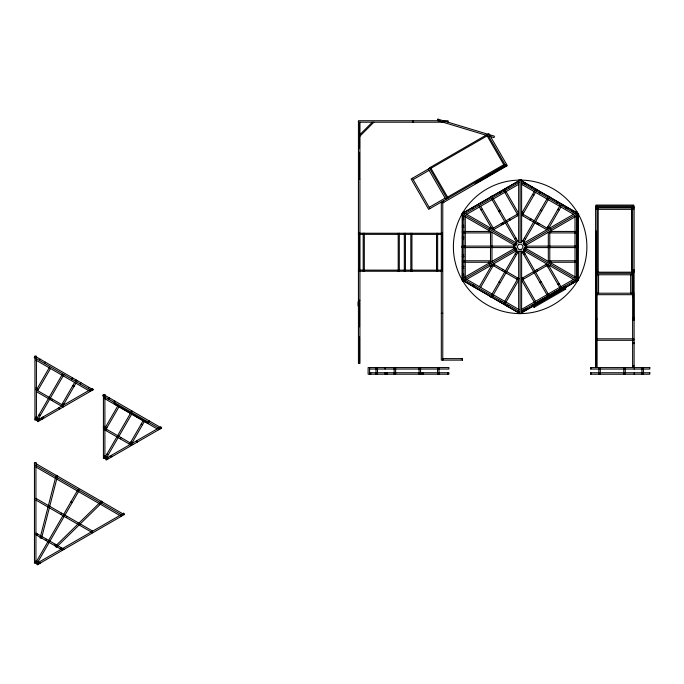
<?xml version="1.0" encoding="UTF-8"?>
<svg xmlns="http://www.w3.org/2000/svg" width="684" height="684" viewBox="0 0 684 684"><rect width="100%" height="100%" fill="white"/><g stroke="black" fill="none" stroke-linecap="round" stroke-linejoin="round"><path stroke-width="1.03" d="M358.442 270.12L358.442 271.223L442.411 271.266L442.411 233.27L358.442 233.235L358.442 234.338M442.411 234.381L442.411 233.27M442.411 270.163L442.411 271.266L441.308 271.257M462.427 360.135L462.435 358.655L442.787 358.604L442.779 360.075L442.779 202.686L441.308 202.686L441.308 360.117L462.427 360.135L462.401 358.698L461.153 358.655M578.031 213.622L577.86 280.372A66.75 66.75 0 0 0 543.455 184.304A66.75 66.75 0 0 0 454.561 234.415A66.75 66.75 0 0 0 518.951 313.588M55.9 476.346L40.091 537.923L41.519 538.291L57.593 475.688L56.165 475.32M115.151 402.97L114.544 404.022L147.795 423.174L148.402 422.122M131.166 413.598L131.773 412.546M39.51 360.485L40.245 359.203M44.657 363.452L45.401 362.178M36.414 389.948L49.735 366.872M37.688 390.684L50.539 368.437M62.654 373.849L36.457 419.224L37.731 419.959L63.928 374.584M51.762 400.516L52.497 399.234M71.846 379.15L72.581 377.876M61.825 404.62L74.676 382.373M75.522 381.27L76.257 379.996M76.48 381.826L77.215 380.552M75.958 383.108L63.108 405.364L35.739 389.555M80.156 383.946L80.892 382.672M88.433 388.726L89.168 387.452M90.912 390.162L90.177 391.436L35.748 360.015M92.383 389.307L91.647 390.59L34.2 357.416L34.935 356.142L36.414 356.142L36.414 420.13L34.935 420.13L34.935 356.142L93.127 389.735L37.706 421.729L36.97 420.455L92.383 388.452L93.127 389.735M107.995 398.815L108.73 397.532M108.474 399.088L109.209 397.814M108.594 399.165L109.337 397.883M36.91 535.341L37.654 534.067M114.04 402.312L114.784 401.029M118.221 405.202L104.9 428.278L133.064 444.54M106.174 429.022L119.025 406.766M105.875 430.552L106.618 429.27M45.802 540.48L46.538 539.197M60.833 514.436L61.577 513.162M78.173 489.257L35.978 562.342L37.252 563.086L79.455 490M66.314 517.6L67.049 516.326M131.875 410.896L104.943 457.553L106.217 458.289L131.892 413.82M54.583 545.541L55.319 544.267M120.247 438.846L120.983 437.563M60.166 548.773L60.91 547.491M129.131 443.976L129.866 442.702M130.311 442.95L143.161 420.703M131.593 443.694L144.435 421.438M148.548 422.233L149.292 420.951M158.654 429.766L159.398 428.492M160.868 427.637L160.133 428.919L102.685 395.745L103.421 394.471L104.9 394.471L104.9 458.46L103.421 458.46L103.421 394.471L161.604 428.064L106.191 460.058L105.447 458.784L160.868 426.782L161.604 428.064M523.354 183.637L524.098 182.354M524.714 184.415L525.449 183.141M472.593 286.168L473.328 284.895M473.944 286.955L474.687 285.673M531.459 188.305L532.195 187.031M479.356 286.664L491.976 264.811L518.66 280.226L504.57 304.637M535.709 189.058L521.618 213.468L534.324 220.804M535.127 190.434L535.871 189.152M536.085 190.981L536.829 189.707M480.63 287.408L493.249 265.554M522.892 214.203L535.512 192.358M493.694 265.811L494.429 264.528M522.593 215.742L523.337 214.46M539.761 193.102L540.497 191.828M530.126 220.086L530.87 218.812M502.184 270.71L502.92 269.428M491.326 295.283L516.813 251.131M522.713 240.913L547.679 197.676M492.6 296.018L518.096 251.866M523.465 242.563L548.953 198.411M536.966 224.036L537.701 222.753M538.317 224.814L539.052 223.54M524.44 250.985L523.482 252.644L521.576 252.644M525.406 249.318L526.825 246.847L525.406 244.385M498.003 300.84L498.747 299.566M556.87 202.986L557.605 201.703M499.842 301.901L500.577 300.627M501.192 302.687L501.936 301.405M516.942 279.234L517.685 277.952M504.766 301.336L517.386 279.491M547.029 228.14L560.076 205.551M503.45 303.987L504.194 302.713M561.504 205.653L562.239 204.379M560.923 207.03L548.311 228.883L535.41 221.436M506.673 305.842L507.408 304.568M508.024 306.629L508.768 305.355M508.084 306.663L508.828 305.389M565.591 208.022L566.335 206.739M566.951 208.8L567.686 207.526M571.918 211.672L572.653 210.39M573.278 212.45L574.013 211.176M359.536 134.987L372.318 122.205M359.536 136.552L373.883 122.205M101.771 502.826L56.345 547.311L55.31 546.251L101.497 501.03L102.523 502.082M531.827 305.466L565.044 286.254M531.887 305.56L532.528 305.192M534.657 303.961L545.721 297.557M547.85 296.326L565.095 286.348M532.443 306.517L565.651 287.306M487.538 134.329L488.812 133.594L507.314 165.639L442.916 202.823L442.18 201.541M429.663 168.298L411.127 178.994L428.654 209.347L506.579 164.357M430.937 168.29L487.136 135.842M413.145 179.541L429.124 170.316M429.193 207.338L445.173 198.112M447.592 197.137L503.792 164.69M475.004 183.013L483.973 177.84M485.76 176.805L491.206 173.659L491.574 174.3M492.933 172.667L505.485 165.417L505.852 166.058L499.576 169.683M475.371 183.654L490.616 174.856M491.514 174.334L494.199 172.787M495.994 171.752L497.79 170.718M490.411 196.83L491.685 196.086M463.051 213.032L519.224 180.602M464.71 213.776L519.216 182.312M466.736 214.314L518.66 184.329M481.023 209.911L482.297 209.176M498.499 210.843L499.782 210.108M499.055 211.801L500.329 211.065M489.889 228.379L491.642 227.37M504.869 221.436L491.976 228.883L479.356 207.03M505.955 220.804L518.66 213.468L504.57 189.058M493.446 229.73L518.66 215.169M514.701 238.904L515.984 238.169M516.403 249.002L462.307 280.235L462.307 213.459L516.403 244.692M523.876 244.692L577.971 213.459L577.971 280.235L523.876 249.002M521.747 252.61L525.201 250.618M523.747 254.568L525.021 253.832M521.618 278.525L546.832 263.964M547.764 266.828L550.389 265.315M539.95 282.629L541.224 281.893M557.982 284.518L559.255 283.783M521.618 309.365L573.543 279.38M521.618 311.066L575.569 279.918M521.832 312.639L577.228 280.662M533.298 306.535L565.249 288.092M518.472 181.149L462.418 213.322L462.247 280.072L519.045 313.067M521.806 312.545L532.827 306.21M564.993 287.759L576.937 280.902M440.65 120.735L358.442 120.735L358.442 363.486L359.912 363.486L359.912 122.205M442.779 120.735L448.088 120.735L448.088 122.205M358.442 122.205L444.899 122.205M358.442 179.02L359.912 179.02M597.098 207.286L634.094 207.286M595.619 207.85L633.726 207.85L633.726 209.33L595.619 209.33M462.307 218.025L463.786 218.025M462.307 219.59L463.786 219.59M462.307 225.327L463.786 225.327M462.307 226.891L463.786 226.891M462.307 227.379L463.786 227.379M464.402 231.44L490.496 231.44L490.496 263.041M575.877 231.44L549.782 231.44L549.782 263.041M462.307 231.619L463.786 231.619M462.307 232.731L463.786 232.731M464.402 232.911L490.496 232.911M549.782 232.911L575.877 232.911M359.502 234.338L441.351 234.381M462.307 236.972L463.786 236.972M462.307 237.451L463.786 237.451M462.307 239.015L463.786 239.015M518.711 241.059L516.796 241.059L513.453 246.847L514.89 249.335M521.576 241.059L523.482 241.059M463.786 246.112L513.71 246.112M525.509 246.112L576.492 246.112M463.786 247.582L514.77 247.582M525.509 247.582L576.492 247.582M518.711 252.644L516.796 252.644L515.839 250.985M462.307 254.679L463.786 254.679M462.307 256.243L463.786 256.243M462.307 256.722L463.786 256.722M464.402 260.784L490.496 260.784M549.782 260.784L575.877 260.784M462.307 260.963L463.786 260.963M462.307 262.075L463.786 262.075M464.402 262.254L490.496 262.254M549.782 262.254L575.877 262.254M462.307 266.315L463.786 266.315M462.307 266.803L463.786 266.803M462.307 268.367L463.786 268.367M632.623 269.966L634.094 269.966M359.502 270.12L441.351 270.163M595.619 271.078L597.098 271.078M632.623 271.078L634.094 271.078M597.098 272.181L634.094 272.181M597.098 273.284L632.623 273.284M462.307 274.104L463.786 274.104M597.098 274.763L632.144 274.763M462.307 275.669L463.786 275.669M597.098 293.205L632.144 293.205M597.098 294.684L632.144 294.684L632.144 273.284M358.442 300.319L359.912 300.319M441.308 313.358L442.779 313.358M632.623 317.923L634.094 317.923M595.619 319.035L597.098 319.035M632.623 319.035L634.094 319.035M632.623 320.138L634.094 320.138M595.619 338.819L633.726 338.819L633.726 340.299L595.619 340.299M632.623 342.462L634.094 342.462M632.623 343.565L634.094 343.565M34.935 356.552L36.414 356.552M632.623 365.889L634.094 365.889M369.591 369.052L448.909 369.052L448.909 367.573L368.12 367.573L368.12 374.216L448.909 374.216L448.909 372.746L369.591 372.746M103.421 394.882L104.9 394.882M34.935 419.027L36.414 419.027M103.421 457.357L104.9 457.357M34.456 562.145L35.936 562.145M548.594 196.086L549.868 196.83M521.832 181.055L577.228 213.032M521.849 182.765L575.569 213.776M521.618 184.329L573.543 214.314M532.562 194.504L533.845 195.239M557.982 209.176L559.255 209.911M540.497 210.108L541.779 210.843M521.883 211.92L523.628 212.929M547.764 226.866L550.389 228.379M521.618 215.169L546.832 229.73M524.303 238.169L525.577 238.904M515.18 250.669L518.489 252.584M515.257 253.832L516.531 254.568M493.446 263.964L519.233 278.85M489.889 265.315L491.642 266.324M499.055 281.893L500.329 282.629M466.069 278.995L519.182 309.664M464.71 279.918L519.216 311.382M463.051 280.662L519.224 313.092M490.411 296.873L491.685 297.608M114.604 403.928L147.847 423.08M104.225 398.344L157.183 428.919M141.263 423.986L142.537 424.721M72.778 385.656L74.06 386.392M104.293 426.226L106.909 427.739M131.046 441.676L132.799 442.685M35.807 387.896L38.432 389.41M62.569 403.346L64.313 404.355M104.327 429.655L131.593 445.395M36.414 391.65L63.108 407.065M39.099 414.649L40.373 415.385M107.029 453.937L108.303 454.672M104.156 455.399L108.474 457.887M104.327 455.92L107.944 458.006M35.679 417.069L39.988 419.557M35.842 417.591L39.458 419.677M104.207 457.553L106.576 458.921M35.73 419.224L38.099 420.592M36.158 463.769L124.24 514.616L123.496 513.342M35.936 465.342L121.837 514.941M35.936 467.044L55.43 478.304M56.729 479.056L99.009 503.467M99.513 503.757L121.282 516.326M70.905 501.851L72.179 502.595M35.936 498.354L92.691 531.126M35.936 500.064L92.691 532.827M35.936 533.075L64.099 549.337M35.936 534.777L62.629 550.192M36.115 560.726L40.253 563.112M36.269 561.231L39.877 563.325M36.038 562.804L37.611 563.719M521.234 180.627L577.116 213.092M573.278 281.244L574.013 282.518M505.621 164.912L506.357 166.195M488.581 136.142L505.305 165.1M571.918 282.022L572.653 283.304M504.339 165.648L486.581 134.885L429.424 167.888L447.182 198.651M508.084 187.031L508.828 188.305M565.027 287.707L565.805 289.05L533.853 307.492L533.075 306.15M564.582 288.477L565.129 289.435M560.923 286.664L548.311 264.811L521.618 280.226L534.657 302.824M504.416 189.152L505.151 190.434M503.45 189.707L504.194 190.981M503.296 189.801L517.386 214.203M547.029 265.554L560.076 288.144M516.942 214.46L517.685 215.742M545.849 264.528L546.593 265.811M499.782 191.828L500.517 193.102M499.363 192.067L500.098 193.35M523.482 241.059L524.919 243.538M509.409 218.812L510.153 220.086M536.966 269.658L537.701 270.941M492.6 197.676L517.566 240.913M523.465 251.131L548.953 295.283M491.326 198.411L516.813 242.563M522.191 251.866L547.679 296.018M502.578 222.753L503.313 224.036M501.227 223.54L501.962 224.814M522.593 277.952L523.337 279.234M480.63 206.286L493.249 228.14M522.892 279.491L535.512 301.336M478.039 204.379L478.774 205.653M533.973 306.15L534.529 307.107M531.545 305.338L532.28 306.612M472.593 207.526L473.328 208.8M526.543 308.219L527.227 309.527M525.192 309.006L525.876 310.314M524.714 309.279L525.449 310.553M523.354 310.057L524.098 311.34M430.381 167.332L448.14 198.095M428.381 169.033L445.908 199.386M443.138 200.985L443.873 202.267M412.409 178.259L429.928 208.611M136.543 440.829L137.279 442.112M92.032 388.666L92.767 389.94M111.415 455.339L112.15 456.621M110.056 456.125L110.791 457.399M106.413 458.229L107.149 459.503M58.91 407.784L59.653 409.058M42.93 417.009L43.665 418.283M41.57 417.796L42.314 419.07M37.928 419.899L38.663 421.173M63.005 548.269L63.74 549.543M38.834 562.222L39.569 563.496M38.407 562.47L39.142 563.744M37.449 563.026L38.184 564.3M643.379 367.59L643.379 374.233M641.908 367.59L641.908 374.233M634.282 367.59L634.282 369.069M634.282 372.754L634.282 374.233M633.726 206.183L633.726 205.072L595.986 205.072L595.986 206.183M633.726 292.581L633.726 317.598M632.991 272.181L632.991 297.198M632.623 206.183L632.623 366.992L634.094 366.992L634.094 206.183L595.619 206.183L595.619 366.992L597.098 366.992L597.098 206.183M631.512 207.286L631.512 272.181M630.665 274.763L630.665 293.205M625.244 367.59L625.244 374.233M623.765 367.59L623.765 374.233M600.304 367.59L600.304 374.233M598.825 367.59L598.825 374.233M598.568 274.763L598.568 293.205M598.201 207.286L598.201 272.181M595.986 230.859L595.986 250.045M595.986 250.412L595.986 269.599M595.986 272.164L595.986 317.974M595.986 320.129L595.986 365.931M590.771 367.59L590.771 369.069M590.771 372.754L590.771 374.233M578.322 246.112L578.322 247.582M576.492 215.375L576.492 278.32M575.013 216.093L575.013 277.601M551.261 229.884L551.261 231.902M551.261 261.792L551.261 263.81M548.311 232.286L548.311 262.058M525.936 244.359L525.936 249.344M520.139 180.072L520.139 242.529M520.139 251.165L520.139 313.623M514.351 244.359L514.351 249.344M491.976 232.286L491.976 262.058M489.017 229.884L489.017 231.902M489.017 261.792L489.017 263.81M465.265 216.093L465.265 277.601M463.786 215.375L463.786 278.32M461.956 246.112L461.956 247.582M447.806 372.746L447.806 374.216M439.025 367.573L439.025 374.216M437.649 233.27L437.649 271.257L436.537 271.257L436.537 233.27M437.555 367.573L437.555 374.216M423.481 372.746L423.481 374.216M422.37 372.746L422.37 374.216M421.267 372.746L421.267 374.216M420.566 367.573L420.566 374.216M419.095 367.573L419.095 374.216M413.042 120.735L413.042 122.205M411.939 233.261L411.939 271.249L410.827 271.249L410.827 233.261M405.415 233.261L405.415 271.249L404.304 271.249L404.304 233.261M399.302 233.261L399.302 271.249L398.199 271.249L398.199 233.261M395.626 367.573L395.626 374.216M394.155 367.573L394.155 374.216M387.324 372.746L387.324 374.216M386.221 372.746L386.221 374.216M385.118 367.573L385.118 369.052M385.118 372.746L385.118 374.216M377.491 367.573L377.491 374.216M376.012 367.573L376.012 374.216M370.702 372.746L370.702 374.216M369.591 367.573L369.591 374.216M364.307 233.235L364.307 271.232M363.204 233.235L363.204 271.232M359.545 123.317L359.545 148.334M359.545 152.532L359.545 177.549M359.545 233.235L359.545 271.223M359.545 301.789L359.545 326.815M359.545 336.947L359.545 361.964M358.065 301.789L358.065 305.962M103.395 426.782L103.395 427.893M577.339 281.252A66.75 66.75 0 0 1 522.003 313.571M437.931 119.144L437.503 120.555L494.01 137.621L494.438 136.202L437.931 119.144M463.051 212.185L461.572 214.742L515.668 245.966L517.138 243.41L463.051 212.185M518.652 244.265L517.155 246.847L518.652 249.429L521.635 249.429L523.123 246.847L521.635 244.265L518.652 244.265M524.619 247.728L523.14 250.284L577.228 281.509L578.707 278.961L524.619 247.728M515.668 247.728L461.572 278.961L463.051 281.509L517.138 250.284L515.668 247.728M577.228 212.185L523.14 243.41L524.619 245.966L578.707 214.742L577.228 212.185M123.71 513.222L36.483 563.573L37.227 564.856L124.445 514.496L123.71 513.222M521.618 180.072L518.66 180.072L518.66 242.529L521.618 242.529L521.618 180.072M521.618 251.165L518.66 251.165L518.66 313.623L521.618 313.623L521.618 251.165M649.8 367.59L590.745 367.59L590.745 369.069L649.8 369.069L649.8 367.59M649.8 372.754L590.745 372.754L590.745 374.233L649.8 374.233L649.8 372.754M35.936 462.538L34.456 462.538L34.456 563.257L35.936 563.257L35.936 462.538"/></g></svg>
